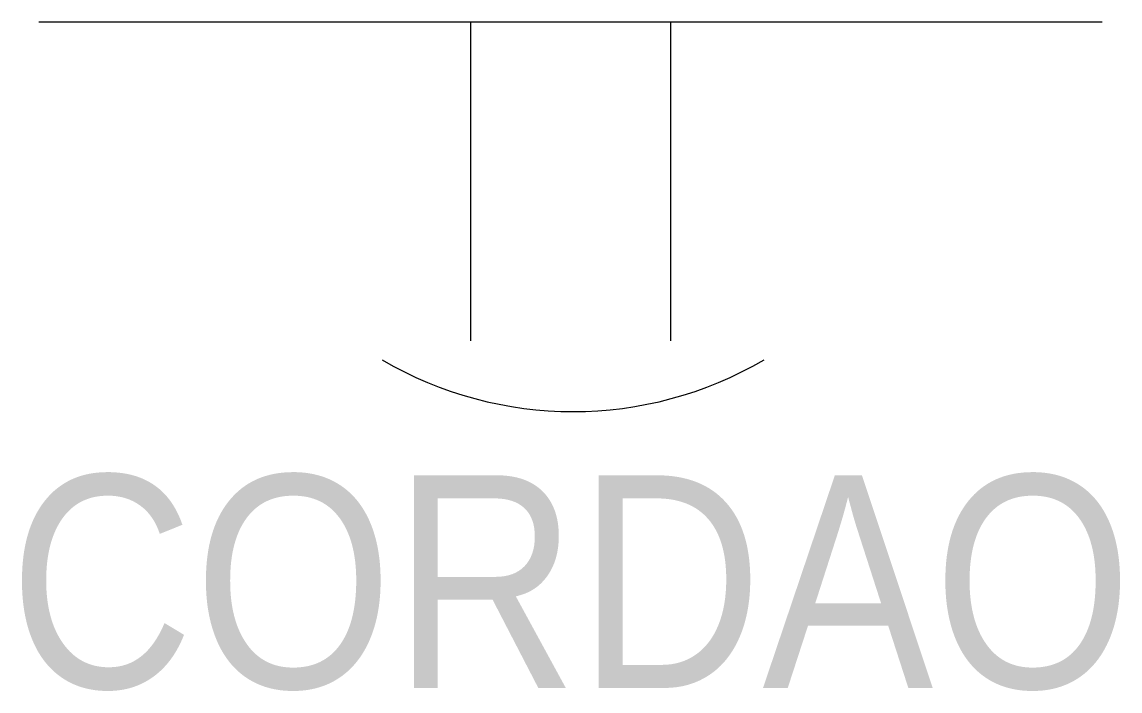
# Model space of a CAD drawing. Extents: x -10.2 to 0.2, y -6.3 to 0.
import ezdxf
from ezdxf.enums import TextEntityAlignment as Align

# ---------------------------------------------------------------- set-up
doc = ezdxf.new("R2010")
doc.units = 0
doc.header["$LTSCALE"] = 7
doc.header["$MEASUREMENT"] = 0
doc.layers.get('0').update_dxf_attribs({"linetype": 'CONTINUOUS'})
doc.layers.add('EME-SOLDAS', color=11, linetype='CONTINUOUS')
doc.styles.add('REGUA', font='IC-Romans.shx', dxfattribs={"width": 0.9})

msp = doc.modelspace()

# ---------------------------------------------------------------- linework, layer by layer
at = {"color": 1}
for p, q in [((-10, 0), (0, 0)), ((-5.939, -3), (-5.939, 0)), ((-4.061, 0), (-4.061, -3))]:
    msp.add_line(p, q, dxfattribs=at)
msp.add_arc((-4.977, -0.111), 3.553, 239.6327, 300.3673, dxfattribs=at)

# ---------------------------------------------------------------- texts
at = {"layer": 'EME-SOLDAS', "color": 2, "style": 'REGUA', "width": 0.9}
msp.add_attdef('CORDAO', text='', height=2, dxfattribs=at).set_placement((-5, -6.863), align=Align.BOTTOM_CENTER)

doc.saveas('drawing.dxf')
